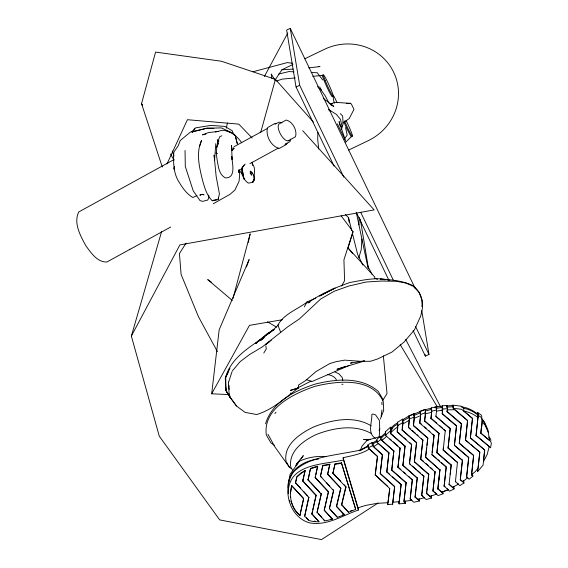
<?xml version="1.0" encoding="UTF-8"?>
<svg xmlns="http://www.w3.org/2000/svg" width="568" height="568" viewBox="0 0 568 568"><rect width="100%" height="100%" fill="white"/><g stroke="black" fill="none" stroke-linecap="round" stroke-linejoin="round"><path stroke-width="0.85" d="M208.733 195.03L208.69 198.409L207.554 200.114L202.662 201.37L200.021 200.603L193.241 190.869L185.289 166.445L185.047 150.442M225.773 378.309L225.929 390.479L230.274 397.657L225.929 390.479L225.304 378.515L225.808 376.541L229.912 368.433M422.031 306.699C423.423 298.64 419.34 290.83 413.263 285.725C403.01 280.833 391.636 279.704 380.446 279.144L384.671 279.797M254.215 179.509L254.059 179.942C254.457 176.868 253.52 173.034 250.566 171.543L251.674 172.296L252.462 173.815M317.888 132.33L317.682 139.068L318.691 149.036M358.948 224.949L359.182 217.374M405.083 500.905L405.417 503.305L399.027 503.873L401.136 484.39L399.162 501.721L392.815 502.204L394.405 488.544M215.797 143.612L214.569 159.927L214.108 155.263L216.152 176.407L219.418 193.837L218.091 199.609L212.29 200.816C206.553 195.293 204.324 186.751 202.258 179.19C199.233 166.672 195.932 152.749 201.534 140.424L199.808 145.834M481.962 420.263L480.918 433.171L489.559 440.463L489.133 436.955M489.559 440.463L487.876 429.699L484.653 422.464L481.756 418.886M379.197 437.353L379.708 428.755L379.417 420.519L375.597 414.931L373.41 414.143L372.239 414.107L371.806 414.647C372.182 422.549 367.063 433.093 375.349 438.382M361.901 238.965L361.205 249.679L358.791 257.907M290.702 139.11L289.964 141.631L284.98 144.449L286.009 143.796M290.482 493.45L291.661 485.434L303.191 497.944L303.468 498.967L301.409 508.147M467.613 420.703L453.3 408.584L452.895 405.147L461.117 406.191L463.573 408.271L463.921 411.062L472.484 418.339L470.368 437.772L484.681 449.906L483.084 465.149L477.738 471.468L479.818 452.284L465.504 440.186L467.585 420.455L454.925 409.677L447.243 409.904L447.073 411.424L461.415 423.707L459.334 443.416L473.655 455.586L471.532 475.033L472.839 476.14A89.943 86.024 -42.3 0 1 469.097 479.222L466.576 476.73L468.706 457.389L467.13 456.033M472.484 418.339L470.403 438.035L484.703 450.069M480.918 433.171L490.787 441.606L491.327 443.416L490.582 447.747L476.055 435.585L477.944 417.558L477.78 412.538L481.266 415.101L481.948 417.104M477.78 412.538L478.199 415.563L476.055 435.585M480.947 433.37C480.265 427.683 486.18 418.289 478.199 415.563M484.681 449.906L483.404 461.72L487.174 454.506L489.225 446.469L479.065 437.907M461.457 424.012L447.13 411.8L447.47 408.69L447.023 405.509L442.323 405.8L442.117 407.526M435.834 416.11L450.19 428.499L448.109 448.195L462.451 460.506L460.314 479.846L463.957 482.977A109.603 105.343 -33.3 0 1 459.796 485.647L455.337 481.415L455.77 481.792M453.3 408.584L452.895 405.147M466.626 477.113L468.756 457.723L454.421 445.497L456.502 425.759L446.704 417.366M461.415 423.707L460.975 427.711M467.585 420.455L465.504 440.186M460.286 433.959L459.278 443.054L473.613 455.309L471.532 475.033M471.071 444.645L479.782 452.05L478.015 468.273L475.196 471.696L471.49 474.678M450.246 428.89L435.897 416.55L436.629 409.975L436.174 406.745L431.346 407.938L431.801 411.182L430.977 418.524L445.326 430.92L443.693 429.131M436.174 406.745L435.997 408.385L442.131 407.398L442.287 412.283M450.239 474.259L451.233 465.291L436.87 452.845L438.957 433.199L424.587 420.689L425.077 416.372M438.957 433.199L436.87 452.845M456.551 426.114L442.216 413.852L442.756 409.01L442.309 405.8M446.846 407.114L447.023 405.509M444.091 450.587L457.538 462.565L443.189 450.204L445.269 430.494M450.14 428.932L450.19 428.499M448.109 448.195L448.365 444.936M448.45 444.155L450.062 429.656M450.644 469.58L449.082 484.525L454.116 488.906A123.923 119.422 -23.4 0 1 449.572 491.178L444.091 486.002L446.249 466.818L444.155 486.471M450.729 468.841L451.17 464.858L436.806 452.376M456.502 425.759L454.421 445.497M460.371 433.178L460.882 428.492M455.401 481.856L457.481 462.153M448.045 447.761L462.395 460.13L460.336 478.717M426.596 448.01L425.581 456.984L440.03 470.041L425.645 457.46L427.81 438.361L413.426 425.744L414.157 418.289L413.965 413.731L409.017 415.74L409.201 420.292L408.491 427.597L422.876 440.243L420.71 459.327L435.095 471.958L432.93 491.05L438.12 495.608L443.068 493.741L442.728 491.299M413.426 425.744L414.42 416.983L413.973 413.745M420.121 412.304L420.249 411.175L425.155 409.4L425.61 412.652L424.658 421.165L439.021 433.647M414.157 418.289L420.434 415.74L420.249 411.175L420.703 414.434L419.724 423.068L434.094 435.599L431.943 454.783L446.313 467.279M420.59 415.414L419.724 423.068M425.169 415.52L425.169 412.425M421.229 438.375L422.812 439.767L420.71 459.327M426.902 445.362L427.299 441.84M427.455 440.434L427.747 437.885L413.362 425.269M430.977 418.524L431.552 412.354L431.346 407.93L431.162 409.571L424.978 411.026M427.995 480.663L428.733 474.159L414.349 461.507L415.364 452.547M428.733 474.159L426.632 493.698L431.559 498.037L426.227 499.542L421.69 495.537L423.799 476.027L422.216 474.635M432.099 452.348L434.03 435.131L432.979 434.215M432.93 491.05L435.031 471.483L435.095 471.958M438.815 479.726L439.959 469.573L437.8 488.7L443.068 493.741M437.864 489.176L439.149 477.837M443.189 450.204L443.324 448.003M410.167 499.073L412.34 480.031L397.948 467.343L400.12 448.294L385.729 435.606L385.352 431.794L390.614 427.093L391.061 430.31L390.67 433.767L405.062 446.455L402.889 465.497L417.281 478.185L415.109 497.234L419.425 501.04L413.76 502.24L410.167 499.073L412.283 479.584L411.225 478.654M385.729 435.606L385.352 431.794M390.67 433.767L390.493 431.24M386.787 472.036L388.917 452.668L386.787 472.036L401.193 484.816M405.417 503.305L403.962 502.02L406.134 482.97L391.743 470.283L392.701 460.918M392.8 460.037L393.851 450.815L382.03 440.399L381.618 437.601L380.24 436.373L376.74 439.412L377.173 442.557L388.974 453.079M391.743 470.283L393.851 450.815M421.69 495.537L423.863 476.488L409.471 463.8L411.644 444.758L397.245 432.07L397.55 422.223L402.634 419.156L403.081 422.386L402.187 430.225L416.585 442.912L414.413 461.961L428.805 474.635M397.245 432.07L398.005 425.446L397.55 422.223M394.497 487.763L394.646 486.414L380.212 473.407L382.427 454.649L373.566 446.633L373.155 443.771L371.983 442.628L367.766 444.758L368.206 447.904L377.5 456.608L375.228 474.947L389.74 488.494L387.795 504.526L392.658 504.171L394.646 486.414M402.187 430.225L402.634 419.156M397.948 467.343L400.057 447.854L400.12 448.294M402.889 465.497L404.998 446.008L390.606 433.334M408.491 427.597L409.471 418.985L409.017 415.74M391.686 469.871L406.077 482.544L403.933 501.31L412.02 500.33M409.471 463.8L411.58 444.297L409.464 442.436M415.464 451.666L415.968 447.264M416.067 446.391L416.514 442.444L402.123 429.777M415.109 497.234L415.371 493.997M415.471 493.116L415.968 488.714M416.067 487.834L417.111 478.696M417.203 477.915L402.826 465.064M426.632 493.698L426.724 491.831M426.887 490.432L427.917 481.387M382.427 454.649L380.24 473.641L394.703 486.811M228.364 394.547L211.679 393.809L219.177 329.788L249.139 259.526L246.469 266.96M370.563 449.991L377.457 456.317L375.228 474.947L387.568 486.243M288.146 487.855C286.996 470.893 303.312 460.392 318.506 459.058M288.296 493.769C287.671 463.502 322.468 464.83 343.498 459.988L358.387 510.043C342.39 515.453 326.948 526.245 309.29 522.801C288.849 516.766 281.884 488.913 293.365 472.143C306.358 458.788 325.847 456.502 343.313 453.292L357.606 450.743L363.271 448.94L368.27 446.263M381.163 416.046L381.945 409.975M233.235 147.502L232.894 149.845L232.319 150.492M290.475 394.405L290.759 392.992M288.182 485.022L289.921 475.423M214.569 159.927L214.732 159.068M226.355 128.155L227.399 122.979M248.251 242.458L250.147 233.853L232.972 298.512M218.176 199.325L218.616 197.38M295.545 483.112L296.886 477.113L301.026 473.456L305.101 470.964L305.023 470.496L300.948 472.988L296.808 476.651L295.466 482.644L308.85 497.554L304.689 516.12L308.601 520.359A29.103 28.045 -9.4 0 0 318.996 521.772L311.889 513.692L312.01 513.124M318.996 521.793L311.96 514.161L316.12 495.594L302.815 481.153L302.957 479.726M302.993 479.548L304.008 475.025M304.185 474.245L305.023 470.496M302.815 481.153L305.101 470.964M290.582 496.979C291.228 504.086 294.267 511.079 299.925 515.595L301.232 508.964M299.925 515.595L303.546 499.428L303.269 498.413L291.739 485.896M308.736 497.263L304.689 516.12M312.102 512.734L312.443 511.193M312.748 509.83L315.432 497.852M315.588 497.17L316.042 495.126L302.737 480.684M320.828 493.393L321.218 493.819L317.015 512.222L324.69 520.87A76.233 73.464 -9.4 0 0 332.372 519.138L324.271 510.419L328.474 492.016L315.219 477.738L315.361 476.325M315.758 474.592L316.532 471.184M316.731 470.332L317.121 468.621M317.313 467.769L317.668 466.221A66.165 63.758 -9.4 0 0 310.504 468.387L308.041 480.017L321.296 494.288L317.086 512.691M315.219 477.738L317.668 466.221M324.271 510.419L324.449 508.821M308.041 480.017L310.511 468.401M324.605 508.147L325.066 506.123M325.258 505.279L328.396 491.547L315.141 477.276M341.098 129.007L341.851 125.776L340.481 119.394L336.398 114.431L328.467 109.361M329.397 508.949L333.65 490.709L320.366 476.133L322.88 465.355L329.809 464.177L327.629 474.33L340.828 488.437L336.575 506.677L344.137 514.757L342.362 515.474A107.671 103.752 -9.4 0 1 337.257 517.349L329.319 508.488L333.572 490.241L332.784 489.403M320.444 476.602L322.88 465.355M327.629 474.33L329.809 464.177M336.54 506.038L340.757 487.969L327.551 473.868M341.659 505.066L346.004 487.131L332.898 473.357L334.999 463.914L341.446 462.799L355.582 508.857L355.66 509.318L348.56 512.315L341.581 504.597L345.805 486.535M332.898 473.357L334.999 463.914M291.661 485.434L290.404 492.981L290.66 497.447M260.641 132.649L275.423 79.357L221.456 61.252L155.582 52.078L141.531 103.66L162.292 167.013M378.075 503.028L321.488 539.6L219.667 519.89L159.246 436.103L131.364 336.093L161.624 231.531M341.389 129.632L343.129 123.81L342.646 116.057L340.367 113.621M352.529 253.371L348.077 248.06L353.033 231.623L341.098 215.797M379.112 430.7L379.708 428.755M231.9 150.357L231.503 145.422L232.177 159.714L231.68 156.342C232.255 163.115 236.402 178.352 225.34 177.898C218.758 174.333 218.453 166.601 217.175 160.098C215.748 152.146 216.429 144.08 219.773 136.682L221.818 135.787M353.033 231.623L343.924 259.839L344.591 280.706L341.531 286.024M228.719 381.817L231.971 371.87M253.193 180.944L252.696 182.399L248.315 183.109C242.557 179.396 238.354 168.873 245.198 164.131M265.568 423.827C271.923 401.874 294.835 390.741 314.956 384.167C335.638 378.998 360.992 376.321 378.288 391.395L382.91 399.304M380.333 419.063L383.691 410.387L383.244 401.349C371.756 376.882 336.867 380.95 315.297 386.261C294.387 393.148 262.572 408.257 266.328 434.989L270.901 442.841L274.351 445.347M295.8 465.717L296.397 464.219L303.326 455.614L301.019 459.036M360.552 449.82L362.072 446.1L367.134 440.2L380.34 436.551M253.378 180.858L252.696 182.399L254.414 179.9C253.314 174.426 256.566 168.298 252.149 163.804L252.703 165.295M166.999 163.946L187.426 119.706L238.809 124.129L252.142 137.981M228.166 372.367L225.304 378.515C232.156 351.393 261.45 342.973 278.824 324.363M287.089 143.072L286.428 144.457L279.328 148.433C271.199 146.672 265.192 135.39 267.606 127.537L274.706 123.561L276.169 123.604M131.364 336.093L179.893 244.893L374.149 209.919L302.723 130.739M264.376 76.524L287.756 33.058M211.679 393.809L249.466 325.357L282.282 319.748M304.313 306.89L307.068 301.892L315.709 298.101M218.929 140.729L217.693 142.852L217.352 139.43M250.069 171.777L250.474 171.096L250.552 172.537L251.801 175.2L250.147 173.204M263.786 353.033L266.286 348.922L265.817 345.749M193.653 130.654L195.328 127.921L210.735 125.436L218.162 125.897L224.971 126.43L232.276 130.796L233.256 133.508M382.47 400.916L387.028 393.489L383.35 355.852M296.446 465.774L299.215 461.358C307.615 457.261 317.249 455.848 326.522 456.58M186.041 243.139L179.424 253.541L181.1 274.401L198.438 316.681L217.409 351.606M289.879 474.607L296.752 464.766M275.026 80.145L281.877 69.793L292.925 64.482M344.251 139.281L347.204 135.049L345.571 127.658M274.876 413.547L275.956 412.198M232.241 371.046L240.165 361.631L249.515 354.581L262.345 346.899L287.578 326.927L299.499 318.847L320.693 299.002L334.382 291.171L348.908 286.031L366.119 282.012L381.618 281.046L396.457 281.295L405.928 283.07L413.241 286.251L419.141 292.484L421.988 300.209L422.415 308.403L420.76 315.95L414.455 329.838L404.21 341.9L391.934 352.082L377.663 358.948L370.535 361.276L361.127 361.376L344.719 360.133L336.213 361.653L329.83 363.541L315.865 371.664L305.598 380.56L298.377 385.168L298.463 387.83C285.328 397.983 272.959 409.521 256.672 414.541L245.078 412.375L236.465 405.985L230.423 397.728L236.465 405.985M240.491 169.228L238.872 171.571L239.589 170.081L238.865 172.615L238.901 169.953M242.216 167.631L244.233 165.267M307.068 301.892L306.557 302.474C297 309.524 283.716 314.218 277.887 325.081L280.635 332.237M191.792 131.783L194.796 128.673M296.397 464.219L299.215 461.358M345.294 142.611L351.62 136.398A12.042 0.873 65.4 0 1 349.284 133.395A12.042 0.873 65.4 0 1 343.931 122.042M380.468 437.346L385.665 432.681M381.618 437.601L385.764 433.888M390.301 429.827L394.725 425.872L397.316 424.31M382.03 440.399L386.772 436.16M390.685 432.653L395.186 428.634L397.699 427.108M390.251 428.584L394.845 424.488L397.785 422.706M391.21 429.82L392.516 428.648M385.8 434.996L391.061 430.31M192.247 132.287L193.553 131.158L192.304 131.953L206.922 128.226L221.435 127.906L232.461 133.075M380.24 436.373L380.688 439.554L377.173 442.557M256.09 343.2L266.811 333.963L274.415 329.419M261.131 340.097L264.376 337.406M261.031 340.154L263.012 338.521M273.535 329.397L255.919 343.257M269.26 341.858L265.874 344.364L271.248 340.225M255.813 343.264L263.396 337.669M232.276 149.76L234.392 148.269M342.809 123.043L349.214 118.549L353.963 109.39L351.599 104.469L350.655 103.348L334.715 102.325L330.427 104.271M270.872 331.868L266.491 334.68L270.936 331.875M272.335 330.931L273.79 330.001M129.305 249.494L129.816 249.174M368.454 445.546L359.203 450.736M372.125 443.296L377.273 440.136M402.194 420.043L408.08 416.486L424.133 409.933M402.392 421.236L408.818 417.523M402.776 424.04L409.201 420.292M398.005 425.446L403.081 422.386M377.145 441.492L373.155 443.771M373.566 446.633L378.529 443.48L381.682 446.292M173.957 159.608L78.711 211.985C73.293 223.189 80.5 235.912 85.882 245.788C90.979 252.732 97.135 262.231 106.798 262.04L170.769 227.001M234.016 146.729L267.521 128.382M275.047 124.264L279.002 122.099L281.984 122.858M288.21 140.814L295.502 136.746C297.433 130.477 292.634 121.46 286.137 120.054L279.726 123.568A9.656 3.983 61.3 0 0 280.585 134.311A9.656 3.983 61.3 0 0 289.091 140.261M249.87 163.676L278.214 148.149M213.327 203.699L230.019 194.341L234.932 190.024L239.029 181.384L239.668 174.944L239.064 169.761M371.983 442.628L372.416 445.731L368.206 447.904M296.531 388.54L311.136 381.036M304.767 58.788L324.491 49.295A52.412 50.644 -26.1 0 1 393.66 72.228A52.412 50.644 -26.1 0 1 368.362 140.594L348.631 150.087M196.876 195.626L192.829 197.522C186.964 194.015 182.782 188.399 179.374 182.576C173.261 173.481 173.283 162.547 173.822 152.146L178.189 145.834L180.241 140.53L190.422 132.074L206.922 128.226L213.873 128.354M414.974 287.969L290.262 28.4L286.627 30.061L296.042 86.961L334.034 166.026M296.042 86.961L299.684 85.299L290.262 28.4M413.078 330.555L425.361 356.115L428.996 354.453L421.754 310.689M348.979 365.522L311.974 381.54L306.259 379.63M310.107 301.956L307.799 302.985C320.622 293.777 335.212 287.614 350.051 282.445C363.108 280.23 376.747 276.651 389.847 280.379M350.229 511.094L351.99 510.334M420.703 414.434L425.61 412.652M344.137 514.757L344.059 514.288L343.178 514.651M413.767 415.499L420.05 412.957M409.507 418.971L414.42 416.983M342.284 515.006L342.731 514.828M447.236 488.736L448.308 489.666L441.783 492.193L437.8 488.7M441.783 492.193L448.308 489.666M359.352 450.758L361.823 449.891M276.403 81.061L282.204 79.115L295.289 77.922M344.925 366.623L336.938 369.306L363.634 361.255M358.387 510.043L358.01 507.778L365.664 505.428L376.939 503.355L387.965 502.701L389.74 488.494M298.463 387.83L290.425 390.386L298.207 388.171M352.139 362.718L350.456 363.137L364.415 360.865M215.442 132.017L222.493 130.249C230.679 130.896 237.275 136.206 241.705 142.816M253.001 71.745L287.238 62.608L292.413 63.233M431.801 411.182L436.629 409.975M434.406 407.483L439.156 406.312L442.657 406.134M436.387 411.175L442.522 410.174M367.134 440.2L369.988 439.504M278.661 74.053L288.849 71.589L294.018 71.802M424.921 409.748L431.24 408.264M425.361 413.809L431.552 412.354M205.928 134.105L202.471 134.872L208.399 132.6L218.034 131.442M343.498 459.988L343.129 457.716C352.139 455.621 361.567 454.116 369.42 448.926L369.903 449.373M362.753 361.326L364.407 360.992M216.5 199.652L212.311 200.469L212.95 200.611M355.66 509.318L341.524 463.268L335.077 464.375M322.958 465.824L329.887 464.645M348.972 103.617L350.655 103.348L346.281 103.426M308.687 67.883L320.004 66.591L318.279 66.378M312.741 76.325L322.333 75.445M447.47 408.69L442.756 409.01M453.335 408.3L461.55 409.287L472.512 418.524M281.877 69.793L293.102 69.09M446.924 405.871L452.895 405.502M446.775 407.114L453.349 406.709M341.815 384.266L342.987 384.273M370.705 439.334L363.619 439.504L368.036 439.88M332.266 103.688L329.639 103.731L332.138 103.809M311.243 72.512L317.278 72.754L322.638 79.932M327.274 374.56C331.137 375.029 334.46 376.421 336.384 379.708M461.06 406.752C467.372 407.405 473.272 410.415 478.086 414.477M463.573 408.271C468.657 409.145 473.563 411.48 477.539 414.775M463.921 411.062C468.998 411.992 473.946 414.264 477.944 417.558M215.819 153.09L217.43 153.566M331.087 105.179L333.842 106.358L323.582 98.64M374.241 277.922L377.479 279.328M226.291 130.59L230.885 132.685L230.317 132.124M334.957 371.941L338.968 373.865L342.277 377.663L342.816 380.638M267.45 321.8L276.517 327.132M211.346 282.14L207.703 279.598L232.298 300.444M267.94 434.243L274.742 446.668L289.538 467.436L290.844 468.366M371.096 425.78C353.58 415.144 331.045 419.93 313.096 427.193C300.124 433.604 283.29 444.68 286.024 461.379L289.538 467.436M371.018 433.356C354.517 424.126 333.757 427.825 316.837 434.279C304.001 440.065 288.182 451.177 290.816 467.194L292.619 470.318M328.865 110.071L330.178 111.094M253.399 179.389L254.059 179.942M489.098 437.552L490.369 438.624L490.908 440.434M478.433 437.367L476.019 435.329M466.193 440.498L469.75 443.523M465.462 439.873L465.973 440.314M455.238 445.844L454.365 445.092M455.763 446.299L466.605 455.586M466.576 476.73L467.755 477.745L462.778 481.6L460.257 479.42L460.314 479.846M446.178 416.912L442.16 413.44L442.216 413.852M436.799 423.181L430.913 418.062M439.852 425.815L442.5 428.102M457.971 483.695L458.426 484.085L452.746 487.308L449.018 484.064L449.082 484.525M424.516 426.852L426.177 428.293M428.606 430.409L429.933 431.566M432.965 455.259L436.181 458.064M437.509 459.214L439.497 460.946M441.485 462.679L445.717 466.363M444.091 486.002L444.964 486.755M419.66 422.592L421.584 424.282M415.52 433.37L412.063 430.338M416.72 434.421L418.048 435.585M432.014 454.421L431.943 454.783M423.629 461.479L420.647 458.859M425.617 463.225L428.272 465.554M430.267 467.301L432.255 469.047M433.299 490.965L433.732 491.341M434.449 491.966L436.842 494.068L430.075 496.325L426.568 493.237M408.861 427.512L410.352 428.826M398.054 432.397L402.165 436.011M403.493 437.175L406.148 439.518M389.982 438.986L391.309 440.15M393.297 441.904L397.948 445.994M409.407 463.36L410.281 464.127M412.389 465.987L416.372 469.487M417.7 470.659L420.355 472.995M382.342 446.881L383.073 447.52M383.649 448.031L388.306 452.128M398.757 467.684L400.873 469.544M403.529 471.88L405.524 473.634M408.541 476.296L410.167 477.724M397.891 466.917L398.324 467.301M422.06 495.474L423.075 496.361M424.331 497.469L424.601 497.703L417.977 499.371L415.052 496.794M392.58 476.864L400.603 483.929M411.417 499.797L410.543 499.031M393.915 451.24L380.688 439.554M386.737 471.674L387.17 472.065M387.475 472.335L389.726 474.337M382.477 455.025L372.416 445.731M299.847 515.133C295.53 511.555 292.449 506.578 291.277 501.09M233.86 134.005L235.202 135.39L237.332 143.818L235.202 135.39M345.507 214.562L348.539 217.743L351.706 230.494M332.82 472.888L340.8 481.274M344.187 484.831L345.152 485.846M341.581 504.597L348.56 512.315M320.366 476.133L321.822 477.688M326.579 482.772L329.781 486.187M336.497 506.216L344.059 514.288M330.548 509.801L337.179 516.88M324.193 509.95L332.372 519.145M307.962 479.548L309.908 481.643M310.98 482.8L319.94 492.449M318.201 513.5L321.857 517.441M323.419 519.131L324.69 520.87M348.077 248.06L374.915 277.177M295.956 483.176L300.649 488.267M303.873 491.767L307.494 495.694M306.571 517.767L308.523 519.89M275.423 79.357L313.373 122.028M319.649 86.961L321.346 89.9M243.012 175.256L239.724 170.94M481.976 418.935L483.574 420.909L486.726 428.009M482.161 421.641L485.122 425.297L488.345 432.525M319.748 88.203L325.329 95.999L328.915 103.028M317.633 86.584L318.648 88.004M230.274 397.657L225.929 390.479L225.908 387.866M274.898 79.989L271.241 73.975L271.852 78.299M400.213 344.62L437.317 406.887M142.412 105.186L141.531 103.66L142.383 105.215M170.542 154.084L174.056 160.197M372.005 274.28L367.539 265.639L367.879 267.265M405.73 339.472L440.264 406.241M337.385 123.838L345.692 141.141L339.06 121.538L340.331 126.501M362.888 265.114L357.606 254.301L352.337 233.05M289.353 500.266L290.078 501.764M334.119 96.503L337.108 102.716M299.684 85.299L343.81 177.145M360.694 212.29L393.312 280.173M415.57 326.501L428.996 354.453M356.285 212.354L388.902 280.244M252.078 162.185L252.781 164.862M172.253 150.967L173.907 156.022M343.129 457.716L358.01 507.778M230.054 397.139L229.011 392.46L228.407 382.051M356.264 212.29L367.801 266.846M425.07 354.368L425.361 356.115M360.311 219.212L368.462 268.479M345.926 486.662L346.004 487.131M341.446 462.799L341.524 463.268M340.757 487.969L340.828 488.437M333.572 490.241L333.65 490.709M328.396 491.547L328.474 492.016M321.218 493.819L321.296 494.288M316.042 495.126L316.12 495.594M311.889 513.692L311.96 514.161M308.772 497.085L308.85 497.554M453.775 486.471L454.116 488.906M477.411 469.132L477.738 471.468M472.505 473.776L472.839 476.14M462.395 460.13L462.451 460.506M459.278 443.054L459.334 443.416M463.623 480.571L463.957 482.977M447.073 411.424L447.13 411.8M451.17 464.858L451.233 465.291M434.03 435.131L434.094 435.599M427.747 437.885L427.81 438.361M424.587 420.689L424.658 421.165M425.581 456.984L425.645 457.46M422.812 439.767L422.876 440.243M423.799 476.027L423.863 476.488M416.514 442.444L416.585 442.912M417.217 477.731L417.281 478.185M414.349 461.507L414.413 461.961M411.58 444.297L411.644 444.758M419.092 498.619L419.425 501.04M412.283 479.584L412.34 480.031M404.998 446.008L405.062 446.455M406.077 482.544L406.134 482.97M398.7 501.494L399.027 503.873M392.438 502.609L392.658 504.171M387.475 502.204L387.795 504.526M431.219 495.601L431.559 498.037M349.121 222.124L348.539 217.743L348.546 219.489M228.925 385.253L229.181 389.534M381.873 402.265L382.001 404.828M345.99 120.331A12.042 0.873 65.4 0 1 352.494 136.448A12.042 0.873 65.4 0 1 344.563 120.963M334.417 103.184A18.879 12.936 49.8 0 1 333.324 96.006M332.415 96.425A12.042 0.873 65.4 0 1 326.579 86.286A12.042 0.873 65.4 0 1 322.745 75.26M332.294 518.669A76.233 73.464 -9.4 0 1 330.611 519.124M310.582 468.856A66.165 63.758 -9.4 0 1 317.753 466.697M315.375 521.246A29.103 28.045 -9.4 0 1 314.21 521.14M174.241 167.908L174.042 169.264L174.525 166.268L174.241 167.908M218.119 143.64L216.742 147.105L218.382 143.079L218.119 143.64M200.163 194.902L199.858 195.271L202.542 194.277L204.061 194.788L201.249 194.441L200.163 194.902M334.069 288.501L319.585 296.07L335.084 288.075L334.069 288.501M243.977 178.948L241.925 168.05L243.977 178.948M325.095 80.344A12.042 0.873 65.4 0 0 333.288 96.475A12.042 0.873 65.4 0 0 326.472 79.74A12.042 0.873 65.4 0 0 325.095 80.344"/></g></svg>
